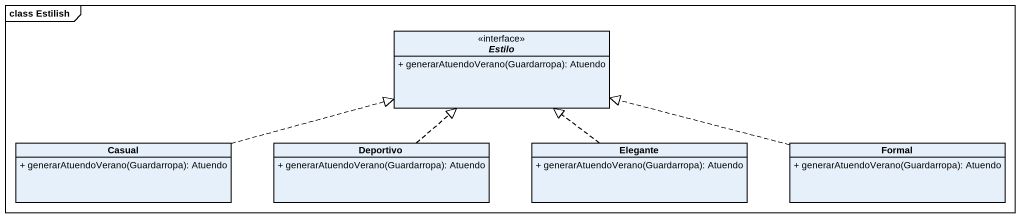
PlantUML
@startuml
mainframe class Estilish
hide circle
hide empty members
skinparam classAttributeIconSize 0
interface Estilo <<interface>> {
  + generarAtuendoVerano(Guardarropa): Atuendo
}
class Casual {
  + generarAtuendoVerano(Guardarropa): Atuendo
}
class Deportivo {
  + generarAtuendoVerano(Guardarropa): Atuendo
}
class Elegante {
  + generarAtuendoVerano(Guardarropa): Atuendo
}
class Formal {
  + generarAtuendoVerano(Guardarropa): Atuendo
}
Casual .right.|> Estilo
Deportivo .up.|> Estilo
Elegante .up.|> Estilo
Formal .left.|> Estilo
@enduml
